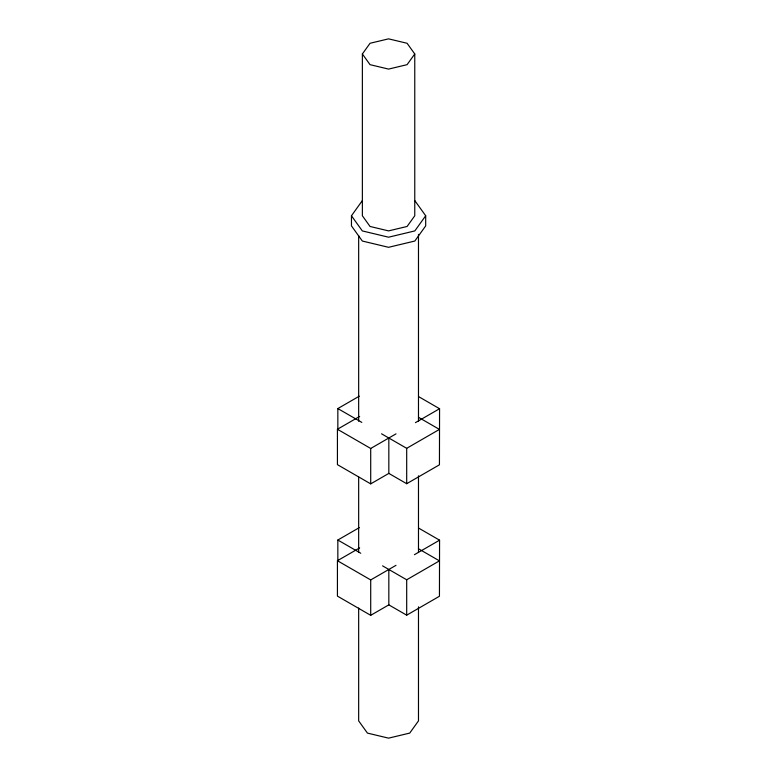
<?xml version="1.0" encoding="UTF-8"?>
<svg xmlns="http://www.w3.org/2000/svg" width="777" height="777" viewBox="0 0 777 777"><rect width="100%" height="100%" fill="white"/><g stroke="black" fill="none" stroke-linecap="round" stroke-linejoin="round"><path stroke-width="1.17" d="M362.373 53.972L370.046 43.279L388.568 38.85L407.09 43.279L414.763 53.972L414.763 215.773L407.09 226.466L388.568 230.895L370.046 226.466L362.373 215.773L362.373 53.972L370.046 64.666L388.568 69.095L407.09 64.666L414.763 53.972M414.821 200.621L425.689 215.773L425.689 225.884L414.821 241.035L388.568 247.309L362.325 241.035L351.457 225.884L351.457 215.773L362.325 200.621M425.689 215.773L414.821 230.924L388.568 237.199L362.325 230.924L351.457 215.773M337.84 429.798L337.84 408.566L359.333 396.153M418.764 396.707L439.568 408.721L439.442 464.801L406.692 483.712L388.83 473.397L370.707 483.867L337.432 464.656L337.432 429.254L359.654 416.433M337.432 429.254L370.707 448.475L395.998 433.867M415.442 422.639L439.568 408.721M381.556 433.809L406.692 448.319L439.442 429.409L418.463 417.298M337.84 561.256L337.84 540.025L359.333 527.612M418.764 528.166L439.568 540.18L439.442 596.26L406.692 615.17L388.83 604.865L370.707 615.326L337.432 596.114L337.432 560.722L359.654 547.892M337.432 560.722L370.707 579.933L395.998 565.335M414.423 554.691L439.568 540.18M382.595 565.87L406.692 579.778L439.442 560.868L418.463 548.756M337.84 408.566L361.8 422.397M337.84 540.025L360.751 553.253M418.482 234.372L418.482 421.212M418.482 475.806L418.482 552.243M418.482 606.837L418.482 720.881L409.722 733.09L388.568 738.15L367.424 733.09L358.663 720.881L358.663 608.051M406.692 448.319L406.692 483.712M406.692 579.778L406.692 615.17M388.83 438.005L388.83 473.397M388.83 569.463L388.83 604.865M370.707 448.475L370.707 483.867M370.707 579.933L370.707 615.326M358.663 235.586L358.663 421.212M358.663 477.02L358.663 552.243"/></g></svg>
